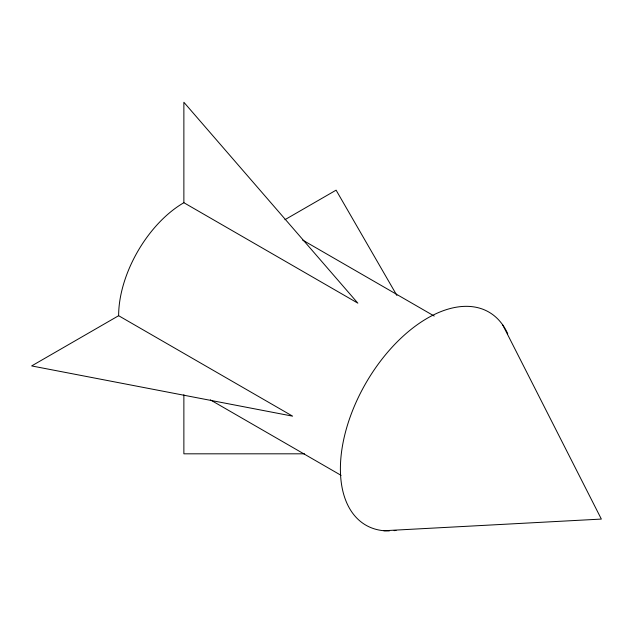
<?xml version="1.0" encoding="UTF-8"?>
<svg xmlns="http://www.w3.org/2000/svg" width="633" height="633" viewBox="0 0 633 633"><rect width="100%" height="100%" fill="white"/><g stroke="black" fill="none" stroke-linecap="round" stroke-linejoin="round"><path stroke-width="0.95" d="M118.632 315.709L31.65 365.929L292.604 416.15L118.632 315.709A92.26 53.267 -60 0 1 183.871 202.71L183.871 102.269L357.843 303.152L183.871 202.71M284.929 219.698L336.099 190.161L396.891 295.453M383.891 530.731L601.35 519.076L502.713 324.919M304.465 453.814L183.871 453.821L183.871 394.739M302.629 240.073L434.206 316.041M210.37 399.874L341.092 475.351M389.35 530.921A123.016 71.023 -60 0 1 367.741 379.95A123.016 71.023 -60 0 1 507.745 333.797M396.029 530.422A123.016 71.023 -60 0 1 394.09 530.644"/></g></svg>
